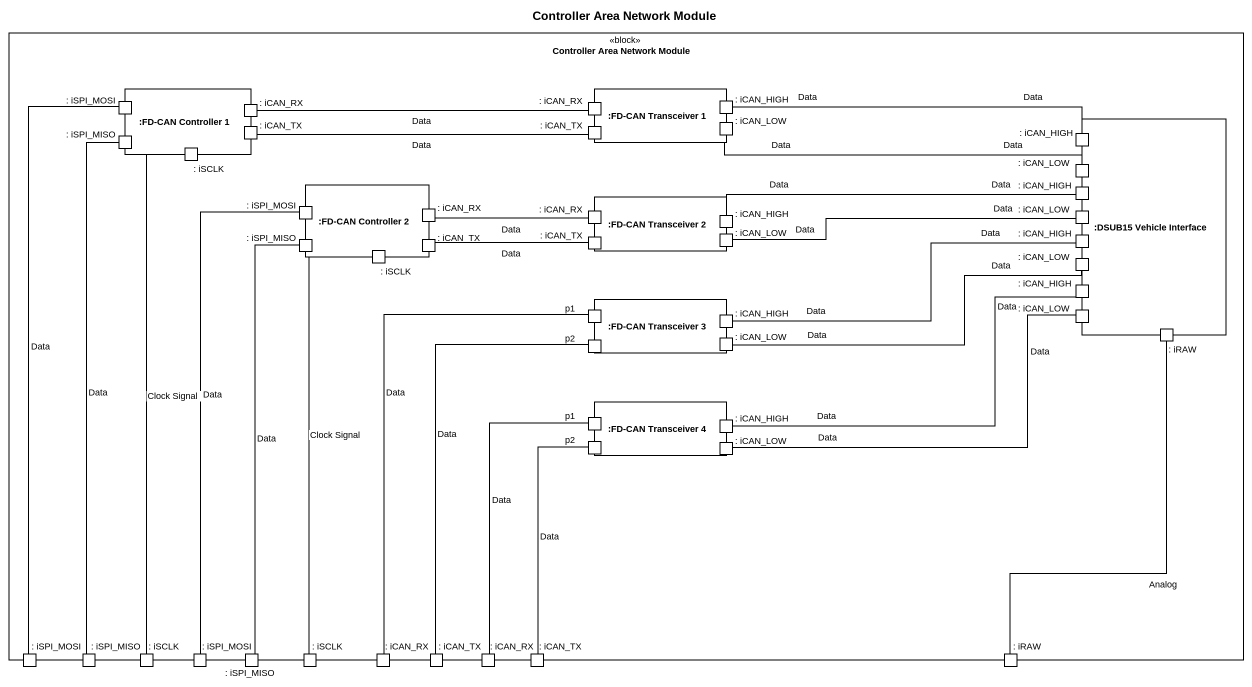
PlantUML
@startuml
title Controller Area Network Module
rectangle "Controller Area Network Module" as Controller_Area_Network <<block>> {
  rectangle ":FD-CAN Controller 1" as FD_CAN_Controller_1 {
    port ": iSPI_MOSI" as iSPI_MOSI
    port ": iCAN_RX" as iCAN_RX
    port ": iSPI_MISO" as iSPI_MISO
    port ": iSCLK" as iSCLK
    port ": iCAN_TX" as iCAN_TX
  }
  rectangle ":FD-CAN Transceiver 1" as FD_CAN_Transceiver_1 {
    port ": iCAN_RX" as iCAN_RX_2
    port ": iCAN_HIGH" as iCAN_HIGH
    port ": iCAN_LOW" as iCAN_LOW
    port ": iCAN_TX" as iCAN_TX_2
  }
  rectangle ":DSUB15 Vehicle Interface" as DSUB15_Vehicle_Interface {
    port ": iCAN_HIGH" as iCAN_HIGH_2
    port ": iCAN_LOW" as iCAN_LOW_2
    port ": iCAN_HIGH" as iCAN_HIGH_3
    port ": iCAN_LOW" as iCAN_LOW_4
    port ": iCAN_HIGH" as iCAN_HIGH_5
    port ": iCAN_LOW" as iCAN_LOW_5
    port ": iCAN_HIGH" as iCAN_HIGH_7
    port ": iCAN_LOW" as iCAN_LOW_6
    port ": iRAW" as iRAW
  }
  rectangle ":FD-CAN Controller 2" as FD_CAN_Controller_2 {
    port ": iSPI_MOSI" as iSPI_MOSI_2
    port ": iSPI_MISO" as iSPI_MISO_2
    port ": iCAN_RX" as iCAN_RX_3
    port ": iCAN_TX" as iCAN_TX_3
    port ": iSCLK" as iSCLK_2
  }
  rectangle ":FD-CAN Transceiver 2" as FD_CAN_Transceiver_2 {
    port ": iCAN_RX" as iCAN_RX_4
    port ": iCAN_TX" as iCAN_TX_4
    port ": iCAN_HIGH" as iCAN_HIGH_4
    port ": iCAN_LOW" as iCAN_LOW_3
  }
  rectangle ":FD-CAN Transceiver 3" as FD_CAN_Transceiver_3 {
    port p1
    port ": iCAN_HIGH" as iCAN_HIGH_6
    port p2
    port ": iCAN_LOW" as iCAN_LOW_7
  }
  rectangle ":FD-CAN Transceiver 4" as FD_CAN_Transceiver_4 {
    port "p1" as p1_2
    port ": iCAN_HIGH" as iCAN_HIGH_8
    port "p2" as p2_2
    port ": iCAN_LOW" as iCAN_LOW_8
  }
  port ": iSPI_MOSI" as iSPI_MOSI_3
  port ": iSPI_MISO" as iSPI_MISO_3
  port ": iSCLK" as iSCLK_3
  port ": iSPI_MOSI" as iSPI_MOSI_4
  port ": iSPI_MISO" as iSPI_MISO_4
  port ": iSCLK" as iSCLK_4
  port ": iCAN_RX" as iCAN_RX_5
  port ": iCAN_TX" as iCAN_TX_5
  port ": iCAN_RX" as iCAN_RX_6
  port ": iCAN_TX" as iCAN_TX_6
  port ": iRAW" as iRAW_2
}
iSPI_MOSI -- iSPI_MOSI_3 : Data
iCAN_RX -right- iCAN_RX_2 : Data
iCAN_HIGH -right- iCAN_HIGH_2 : Data\nData
iCAN_LOW -right- iCAN_LOW_2 : Data\nData
iSPI_MISO -- iSPI_MISO_3 : Data
iSCLK -- iSCLK_3 : Clock Signal
iCAN_TX -right- iCAN_TX_2 : Data
iSPI_MOSI_2 -- iSPI_MOSI_4 : Data
iSPI_MISO_2 -- iSPI_MISO_4 : Data
iCAN_RX_4 -left- iCAN_RX_3 : Data
iCAN_TX_4 -left- iCAN_TX_3 : Data
iCAN_HIGH_4 -right- iCAN_HIGH_3 : Data\nData
iCAN_LOW_3 -right- iCAN_LOW_4 : Data\nData
iSCLK_2 -- iSCLK_4 : Clock Signal
p1 -- iCAN_RX_5 : Data
iCAN_HIGH_6 -right- iCAN_HIGH_5 : Data\nData
p2 -- iCAN_TX_5 : Data
iCAN_LOW_7 -right- iCAN_LOW_5 : Data\nData
iRAW -- iRAW_2 : Analog
p1_2 -- iCAN_RX_6 : Data
iCAN_HIGH_8 -right- iCAN_HIGH_7 : Data\nData
p2_2 -- iCAN_TX_6 : Data
iCAN_LOW_8 -right- iCAN_LOW_6 : Data\nData
@enduml
